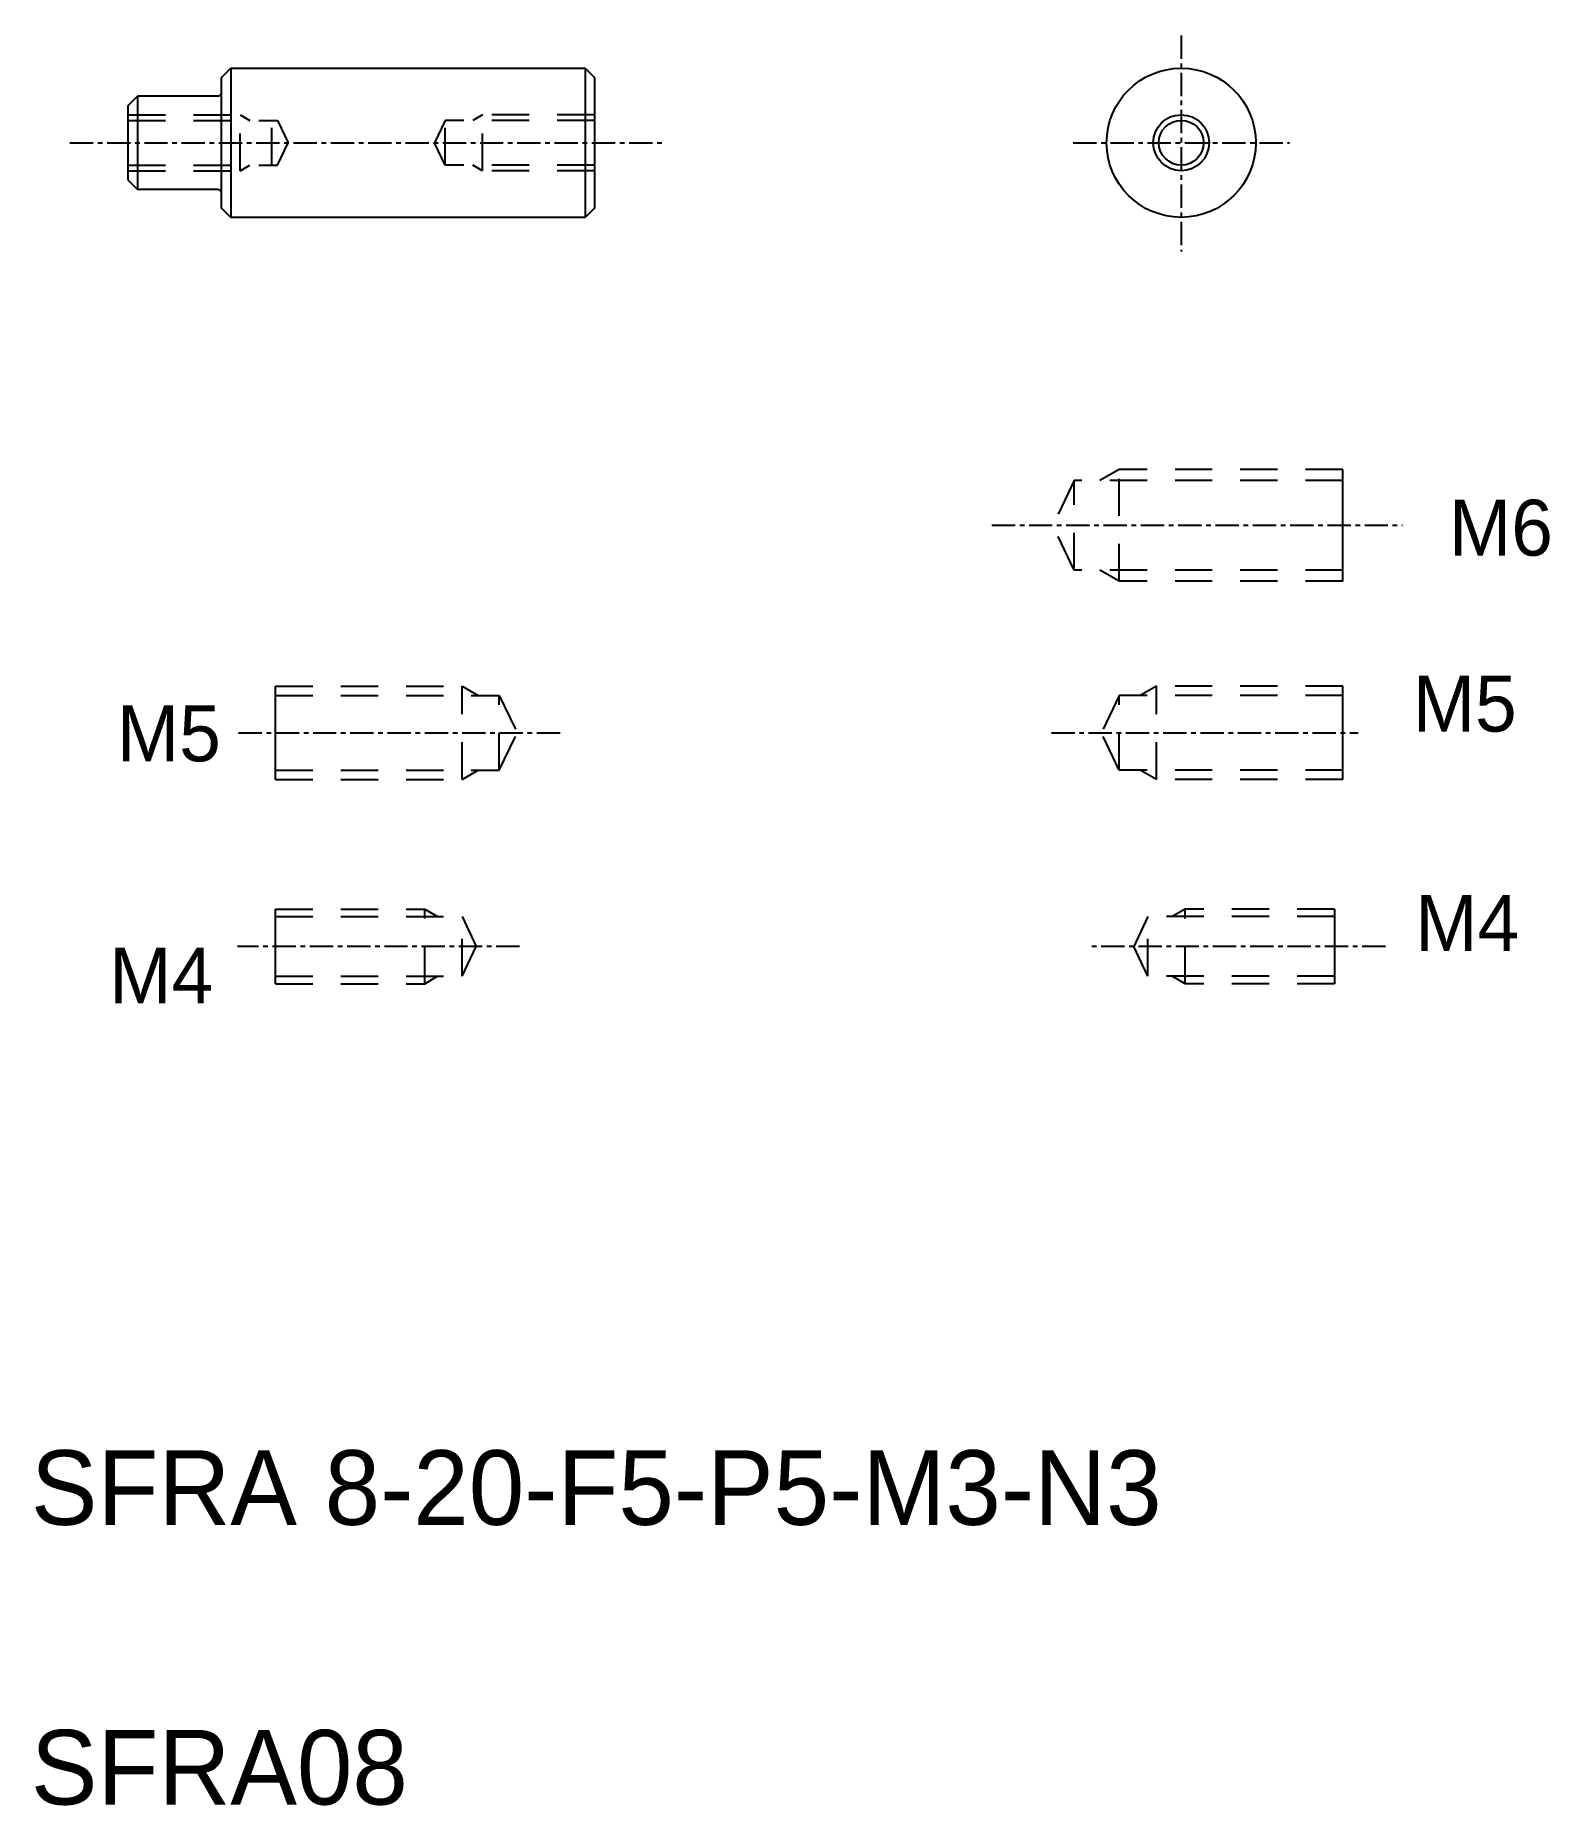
# Model space of a CAD drawing. Extents: x 154.9 to 236.1, y 40.4 to 135.3.
import ezdxf

# ---------------------------------------------------------------- set-up
doc = ezdxf.new("R2010")
doc.units = 0
doc.linetypes.add('CENTER', pattern=[2, 1.25, -0.25, 0.25, -0.25])
doc.linetypes.add('DASHED', pattern=[3.5, 2, -1.5])
doc.layers.get('0').update_dxf_attribs({"linetype": 'CONTINUOUS'})
doc.layers.add('CENTER', color=1, linetype='CENTER')

msp = doc.modelspace()

# ---------------------------------------------------------------- linework, layer by layer
for p, q in [((164.909, 133.067), (165.409, 133.567)), ((164.909, 126.067), (164.909, 133.067)), ((165.409, 133.567), (184.409, 133.567)), ((165.409, 133.567), (165.409, 125.567)), ((184.409, 133.567), (184.409, 125.567)), ((184.409, 133.567), (184.909, 133.067)), ((184.909, 133.067), (184.909, 126.067)), ((159.909, 131.567), (160.409, 132.067)), ((159.909, 127.567), (159.909, 131.567)), ((165.409, 131.567), (165.409, 131.567)), ((165.409, 129.567), (165.41, 129.567)), ((159.909, 127.567), (160.409, 127.067)), ((165.409, 125.567), (164.909, 126.067)), ((184.409, 125.567), (165.409, 125.567)), ((184.909, 126.067), (184.409, 125.567)), ((225.046, 106.051), (225.046, 112.051)), ((167.811, 95.424), (167.811, 100.424)), ((225.046, 95.424), (225.046, 100.424)), ((167.811, 84.466), (167.811, 88.466)), ((224.595, 88.466), (224.595, 84.466))]:
    msp.add_line(p, q)
at = {"color": 7, "linetype": 'CONTINUOUS'}
for p, q in [((164.709, 132.067), (160.409, 132.067)), ((164.709, 127.067), (160.409, 127.067))]:
    msp.add_line(p, q, dxfattribs=at)
at = {"color": 7}
msp.add_line((160.409, 132.067), (160.409, 127.067), dxfattribs=at)
at = {"color": 3, "linetype": 'DASHED'}
for p, q in [((159.909, 131.067), (165.909, 131.067)), ((165.909, 128.067), (165.909, 131.067)), ((165.909, 131.067), (166.429, 130.767)), ((178.909, 131.067), (178.39, 130.767)), ((184.909, 131.067), (178.909, 131.067)), ((178.909, 128.067), (178.909, 131.067)), ((159.909, 130.767), (167.909, 130.767)), ((167.609, 128.367), (167.609, 130.767)), ((167.909, 130.767), (168.481, 129.567)), ((176.909, 130.767), (176.338, 129.567)), ((184.909, 130.767), (176.909, 130.767)), ((176.909, 128.367), (176.909, 130.767)), ((167.909, 128.367), (168.481, 129.567)), ((176.909, 128.367), (176.338, 129.567)), ((159.909, 128.367), (167.909, 128.367)), ((165.909, 128.067), (166.429, 128.367)), ((184.909, 128.367), (176.909, 128.367)), ((178.909, 128.067), (178.39, 128.367)), ((159.909, 128.067), (165.909, 128.067)), ((184.909, 128.067), (178.909, 128.067)), ((213.046, 112.051), (212.007, 111.451)), ((225.046, 112.051), (213.046, 112.051)), ((213.046, 106.051), (213.046, 112.051)), ((210.646, 111.451), (209.503, 109.051)), ((225.046, 111.451), (210.646, 111.451)), ((210.646, 106.651), (210.646, 111.451)), ((210.646, 106.651), (209.503, 109.051)), ((225.046, 106.651), (210.646, 106.651)), ((213.046, 106.051), (212.007, 106.651)), ((225.046, 106.051), (213.046, 106.051)), ((167.811, 100.424), (177.811, 100.424)), ((167.811, 99.924), (179.811, 99.924)), ((177.811, 95.424), (177.811, 100.424)), ((177.811, 100.424), (178.677, 99.924)), ((179.811, 95.924), (179.811, 99.924)), ((179.811, 99.924), (180.764, 97.924)), ((213.046, 99.924), (212.094, 97.924)), ((225.046, 99.924), (213.046, 99.924)), ((213.046, 95.924), (213.046, 99.924)), ((215.046, 100.424), (214.18, 99.924)), ((225.046, 100.424), (215.046, 100.424)), ((215.046, 95.424), (215.046, 100.424)), ((179.811, 95.924), (180.764, 97.924)), ((213.046, 95.924), (212.094, 97.924)), ((167.811, 95.924), (179.811, 95.924)), ((177.811, 95.424), (178.677, 95.924)), ((225.046, 95.924), (213.046, 95.924)), ((215.046, 95.424), (214.18, 95.924)), ((167.811, 95.424), (177.811, 95.424)), ((225.046, 95.424), (215.046, 95.424)), ((167.811, 88.466), (175.811, 88.466)), ((175.811, 84.466), (175.811, 88.466)), ((175.811, 88.466), (176.504, 88.066)), ((216.595, 88.466), (215.902, 88.066)), ((216.595, 84.466), (216.595, 88.466)), ((224.595, 88.466), (216.595, 88.466)), ((167.811, 88.066), (177.811, 88.066)), ((177.811, 84.866), (177.811, 88.066)), ((177.811, 88.066), (178.573, 86.466)), ((214.595, 88.066), (213.833, 86.466)), ((214.595, 84.866), (214.595, 88.066)), ((224.595, 88.066), (214.595, 88.066)), ((177.811, 84.866), (178.573, 86.466)), ((214.595, 84.866), (213.833, 86.466)), ((167.811, 84.866), (177.811, 84.866)), ((175.811, 84.466), (176.504, 84.866)), ((224.595, 84.866), (214.595, 84.866)), ((216.595, 84.466), (215.902, 84.866)), ((167.811, 84.466), (175.811, 84.466)), ((224.595, 84.466), (216.595, 84.466))]:
    msp.add_line(p, q, dxfattribs=at)
msp.add_circle((216.378, 129.567), 4)
at = {"color": 3, "linetype": 'CONTINUOUS'}
msp.add_circle((216.378, 129.567), 1.5, dxfattribs=at)
at = {"color": 7, "linetype": 'CONTINUOUS'}
msp.add_circle((216.378, 129.567), 1.2, dxfattribs=at)
for centre, start, end in [((164.709, 132.267), 270, 360), ((164.709, 126.867), 0, 90)]:
    msp.add_arc(centre, 0.2, start, end)
at = {"layer": 'CENTER', "color": 1, "linetype": 'CENTER'}
for p, q in [((216.378, 135.325), (216.378, 123.727)), ((156.776, 129.567), (188.565, 129.567)), ((210.579, 129.567), (222.177, 129.567)), ((206.216, 109.051), (228.241, 109.051)), ((165.821, 97.924), (183.09, 97.924)), ((209.415, 97.924), (225.866, 97.924)), ((180.896, 86.466), (165.771, 86.466)), ((227.331, 86.466), (211.426, 86.466))]:
    msp.add_line(p, q, dxfattribs=at)

# ---------------------------------------------------------------- texts
at = {"color": 7}
for s, p in [('M6', (230.736, 107.423)), ('M5', (228.795, 97.987)), ('M5', (159.304, 96.392)), ('M4', (228.928, 86.226)), ('M4', (158.895, 83.406))]:
    msp.add_text(s, height=3, dxfattribs=at).set_placement(p)
for s, p in [('SFRA 8-20-F5-P5-M3-N3', (154.692, 55.443)), ('SFRA08', (154.692, 40.443))]:
    msp.add_text(s, height=4).set_placement(p)

doc.saveas('drawing.dxf')
